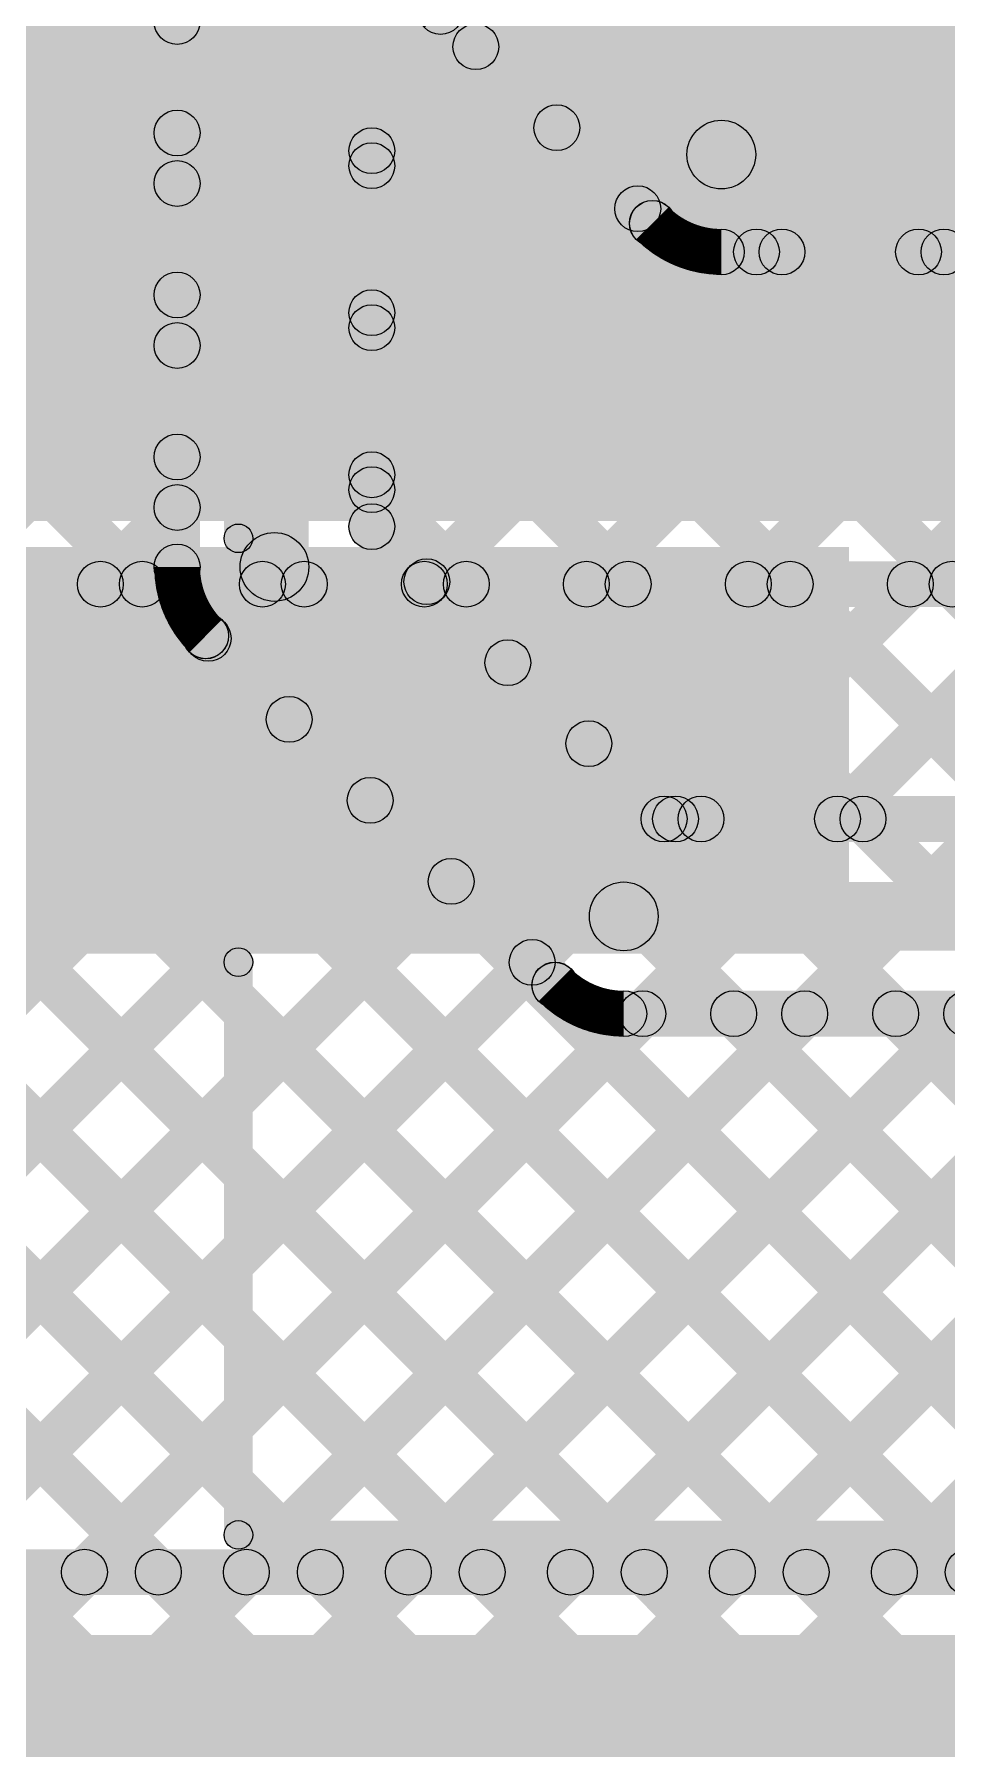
# Model space of a CAD drawing. Header units: millimetres. Extents: x -0.28 to 3.03, y -0.05 to 3.12.
# Drawn here: x 0.7001 to 0.8594, y 0.5877 to 0.887 of the extents above; entities that cross this region are included whole.
import ezdxf

# ---------------------------------------------------------------- set-up
doc = ezdxf.new("R2010")
doc.units = ezdxf.units.MM
doc.header["$MEASUREMENT"] = 0
for name, color, linetype in [('BottomLayer', 5, 'Continuous'), ('TopLayer', 1, 'Continuous'), ('TopOverlay', 2, 'Continuous'), ('TopPaste', 8, 'Continuous'), ('TopSolder', 216, 'Continuous')]:
    doc.layers.add(name, color=color, linetype=linetype)

# ---------------------------------------------------------------- blocks, each defined once
blk = doc.blocks.new('UWX1H100MCL1GB_104')
at = {"layer": 'TopLayer'}
blk.add_hatch(color=1, dxfattribs=at).paths.add_polyline_path([(0.0374, 0.0315), (0.1752, 0.0315), (0.1752, -0.0315), (0.0374, -0.0315)])
at = {"layer": 'TopOverlay'}
for points in [[(0.14, 0.1395), (0.14, 0.1345), (-0.096, 0.1345), (-0.096, 0.1395)], [(0.1375, 0.137), (0.1425, 0.137), (0.1425, 0.037), (0.1375, 0.037)], [(0.1375, -0.037), (0.1425, -0.037), (0.1425, -0.137), (0.1375, -0.137)]]:
    blk.add_hatch(color=2, dxfattribs=at).paths.add_polyline_path(points)
h = blk.add_hatch(color=2, dxfattribs=at)
edge = h.paths.add_edge_path()
edge.add_arc((0.14, 0.137), 0.0025, 0, 360)
h = blk.add_hatch(color=2, dxfattribs=at)
edge = h.paths.add_edge_path()
edge.add_arc((0.14, 0.137), 0.0025, 0, 360)
h = blk.add_hatch(color=2, dxfattribs=at)
edge = h.paths.add_edge_path()
edge.add_arc((0.14, 0.037), 0.0025, 0, 360)
h = blk.add_hatch(color=2, dxfattribs=at)
edge = h.paths.add_edge_path()
edge.add_arc((0.14, -0.037), 0.0025, 0, 360)
at = {"layer": 'TopPaste'}
blk.add_hatch(color=8, dxfattribs=at).paths.add_polyline_path([(0.0374, 0.0315), (0.1752, 0.0315), (0.1752, -0.0315), (0.0374, -0.0315)])
at = {"layer": 'TopSolder'}
blk.add_hatch(color=216, dxfattribs=at).paths.add_polyline_path([(0.0334, 0.0355), (0.1792, 0.0355), (0.1792, -0.0355), (0.0334, -0.0355)])
at = {"layer": 'TopOverlay'}
for centre in [(0.14, 0.137), (0.14, 0.137), (0.14, 0.037), (0.14, -0.037)]:
    blk.add_circle(centre, 0.0025, dxfattribs=at)

msp = doc.modelspace()

# ---------------------------------------------------------------- hatches: boundary and pattern name
at = {"layer": 'BottomLayer'}
for points in [[(0.748, 0.794), (0.736, 0.794), (0.736, 1.83968), (0.748, 1.83968)], [(0.763, 0.80104), (0.755, 0.80104), (0.755, 1.83264), (0.763, 1.83264)], [(0.729, 0.794), (0.721, 0.794), (0.721, 0.93977), (0.729, 0.93977)], [(0.52483, 0.7117), (0.51917, 0.71735), (0.72217, 0.92035), (0.72783, 0.9147)], [(0.68717, 0.90194), (0.69283, 0.9076), (0.72783, 0.8726), (0.72217, 0.86694)], [(0.77876, 0.89879), (0.78724, 0.90727), (0.82427, 0.87024), (0.81579, 0.86176)], [(0.75617, 0.88951), (0.76183, 0.89517), (0.90417, 0.75283), (0.89851, 0.74717)], [(0.52483, 0.68341), (0.51917, 0.68907), (0.72217, 0.89207), (0.72783, 0.88641)], [(0.67303, 0.8878), (0.67869, 0.89346), (0.72783, 0.84432), (0.72217, 0.83866)], [(0.76817, 0.88816), (0.77383, 0.89382), (0.81082, 0.85683), (0.80516, 0.85117)], [(0.76183, 0.86384), (0.75617, 0.8695), (0.77433, 0.88766), (0.77999, 0.882)], [(0.65889, 0.87366), (0.66455, 0.87931), (0.72783, 0.81603), (0.72217, 0.81037)], [(0.76183, 0.83556), (0.75617, 0.84122), (0.78847, 0.87352), (0.79413, 0.86786)], [(0.82003, 0.86), (0.82003, 0.872), (1.917, 0.872), (1.917, 0.86)], [(0.64475, 0.85951), (0.6504, 0.86517), (0.89425, 0.62133), (0.88859, 0.61567)], [(0.75617, 0.86123), (0.76183, 0.86688), (0.87588, 0.75283), (0.87023, 0.74717)], [(0.48537, 0.61567), (0.47972, 0.62133), (0.72217, 0.86378), (0.72783, 0.85813)], [(0.76183, 0.80727), (0.75617, 0.81293), (0.80261, 0.85937), (0.80827, 0.85372)], [(0.59969, 0.84801), (0.60534, 0.85366), (0.83768, 0.62133), (0.83202, 0.61567)], [(0.62761, 0.84837), (0.63327, 0.85402), (0.86596, 0.62133), (0.86031, 0.61567)], [(0.77144, 0.7886), (0.76578, 0.79426), (0.82335, 0.85183), (0.82901, 0.84617)], [(0.77144, 0.7886), (0.76578, 0.79426), (0.82335, 0.85183), (0.82901, 0.84617)], [(0.78558, 0.77446), (0.77993, 0.78012), (0.85164, 0.85183), (0.85729, 0.84617)], [(0.79972, 0.76032), (0.79407, 0.76597), (0.87992, 0.85183), (0.88558, 0.84617)], [(0.81486, 0.74717), (0.80921, 0.75283), (0.90821, 0.85183), (0.91386, 0.84617)], [(0.82003, 0.845), (0.82003, 0.853), (1.90179, 0.853), (1.90179, 0.845)], [(0.8278, 0.84617), (0.83345, 0.85183), (0.93245, 0.75283), (0.9268, 0.74717)], [(0.84315, 0.74717), (0.83749, 0.75283), (0.93649, 0.85183), (0.94215, 0.84617)], [(0.85608, 0.84617), (0.86174, 0.85183), (0.96074, 0.75283), (0.95508, 0.74717)], [(0.75617, 0.83294), (0.76183, 0.8386), (0.8476, 0.75283), (0.84194, 0.74717)], [(0.51366, 0.61567), (0.508, 0.62133), (0.72217, 0.8355), (0.72783, 0.82984)], [(0.59994, 0.81947), (0.6056, 0.82512), (0.80939, 0.62133), (0.80374, 0.61567)], [(0.75617, 0.80466), (0.76183, 0.81032), (0.81932, 0.75283), (0.81366, 0.74717)], [(0.54194, 0.61567), (0.53628, 0.62133), (0.72217, 0.80722), (0.72783, 0.80156)], [(0.5897, 0.80143), (0.59536, 0.80708), (0.78111, 0.62133), (0.77545, 0.61567)], [(0.53688, 0.79767), (0.54254, 0.80333), (0.72454, 0.62133), (0.71888, 0.61567)], [(0.56517, 0.79767), (0.57083, 0.80333), (0.75283, 0.62133), (0.74717, 0.61567)], [(0.75617, 0.79821), (0.76183, 0.80387), (0.81287, 0.75283), (0.80721, 0.74717)], [(0.73776, 0.78976), (0.74624, 0.79824), (0.80724, 0.73724), (0.79876, 0.72876)], [(0.57023, 0.61567), (0.56457, 0.62133), (0.7276, 0.78436), (0.73326, 0.7787)], [(0.72717, 0.77913), (0.73283, 0.78479), (0.79379, 0.72383), (0.78813, 0.71817)], [(0.59851, 0.61567), (0.59285, 0.62133), (0.74174, 0.77022), (0.7474, 0.76456)], [(0.59851, 0.61567), (0.59285, 0.62133), (0.74174, 0.77022), (0.7474, 0.76456)], [(0.62679, 0.61567), (0.62114, 0.62133), (0.75588, 0.75608), (0.76154, 0.75042)], [(0.81004, 0.746), (0.81004, 0.754), (1.085, 0.754), (1.085, 0.746)], [(0.65508, 0.61567), (0.64942, 0.62133), (0.77003, 0.74193), (0.77568, 0.73628)], [(0.803, 0.727), (0.803, 0.739), (1.12, 0.739), (1.12, 0.727)], [(0.68336, 0.61567), (0.67771, 0.62133), (0.78417, 0.72779), (0.78982, 0.72213)], [(0.71165, 0.61567), (0.70599, 0.62133), (0.80349, 0.71883), (0.80915, 0.71317)], [(0.73993, 0.61567), (0.73427, 0.62133), (0.83177, 0.71883), (0.83743, 0.71317)], [(0.76822, 0.61567), (0.76256, 0.62133), (0.86006, 0.71883), (0.86572, 0.71317)], [(0.7965, 0.61567), (0.79084, 0.62133), (0.88834, 0.71883), (0.894, 0.71317)], [(0.803, 0.712), (0.803, 0.72), (1.085, 0.72), (1.085, 0.712)], [(0.82478, 0.61567), (0.81913, 0.62133), (0.91663, 0.71883), (0.92228, 0.71317)], [(0.81937, 0.71317), (0.82503, 0.71883), (0.92253, 0.62133), (0.91687, 0.61567)], [(0.85307, 0.61567), (0.84741, 0.62133), (0.94491, 0.71883), (0.95057, 0.71317)], [(0.84766, 0.71317), (0.85332, 0.71883), (0.95082, 0.62133), (0.94516, 0.61567)], [(0.211, 0.6145), (0.211, 0.6225), (1.107, 0.6225), (1.107, 0.6145)], [(0.211, 0.5825), (0.211, 0.6075), (1.107, 0.6075), (1.107, 0.5825)]]:
    msp.add_hatch(color=5, dxfattribs=at).paths.add_polyline_path(points)
h = msp.add_hatch(color=5, dxfattribs=at)
edge = h.paths.add_edge_path()
edge.add_arc((0.725, 0.88924), 0.004, 0, 360)
h = msp.add_hatch(color=5, dxfattribs=at)
edge = h.paths.add_edge_path()
edge.add_arc((0.771, 0.89099), 0.004, 0, 360)
h = msp.add_hatch(color=5, dxfattribs=at)
edge = h.paths.add_edge_path()
edge.add_arc((0.771, 0.89099), 0.004, 0, 360)
h = msp.add_hatch(color=5, dxfattribs=at)
edge = h.paths.add_edge_path()
edge.add_arc((0.77716, 0.88483), 0.004, 0, 360)
h = msp.add_hatch(color=5, dxfattribs=at)
edge = h.paths.add_edge_path()
edge.add_arc((0.7913, 0.87069), 0.004, 0, 360)
h = msp.add_hatch(color=5, dxfattribs=at)
edge = h.paths.add_edge_path()
edge.add_arc((0.725, 0.86977), 0.004, 0, 360)
h = msp.add_hatch(color=5, dxfattribs=at)
edge = h.paths.add_edge_path()
edge.add_arc((0.82003, 0.866), 0.006, 0, 360)
h = msp.add_hatch(color=5, dxfattribs=at)
edge = h.paths.add_edge_path()
edge.add_arc((0.82003, 0.866), 0.006, 0, 360)
h = msp.add_hatch(color=5, dxfattribs=at)
edge = h.paths.add_edge_path()
edge.add_arc((0.759, 0.86667), 0.004, 0, 360)
h = msp.add_hatch(color=5, dxfattribs=at)
edge = h.paths.add_edge_path()
edge.add_arc((0.759, 0.86406), 0.004, 0, 360)
h = msp.add_hatch(color=5, dxfattribs=at)
edge = h.paths.add_edge_path()
edge.add_arc((0.725, 0.86096), 0.004, 0, 360)
h = msp.add_hatch(color=5, dxfattribs=at)
edge = h.paths.add_edge_path()
edge.add_arc((0.80544, 0.85655), 0.004, 0, 360)
h = msp.add_hatch(color=5, dxfattribs=at)
edge = h.paths.add_edge_path()
edge.add_arc((0.80799, 0.854), 0.004, 0, 360)
h = msp.add_hatch(color=5, dxfattribs=at)
edge = h.paths.add_edge_path()
edge.add_arc((0.80799, 0.854), 0.004, 0, 360)
h = msp.add_hatch(color=5, dxfattribs=at)
edge = h.paths.add_edge_path()
edge.add_arc((0.80801, 0.85398), 0.004, 0, 360)
h = msp.add_hatch(color=5, dxfattribs=at)
edge = h.paths.add_edge_path()
edge.add_arc((0.82003, 0.849), 0.004, 0, 360)
h = msp.add_hatch(color=5, dxfattribs=at)
edge = h.paths.add_edge_path()
edge.add_arc((0.82003, 0.849), 0.004, 0, 360)
h = msp.add_hatch(color=5, dxfattribs=at)
edge = h.paths.add_edge_path()
edge.add_arc((0.82003, 0.849), 0.004, 0, 360)
h = msp.add_hatch(color=5, dxfattribs=at)
edge = h.paths.add_edge_path()
edge.add_arc((0.82618, 0.849), 0.004, 0, 360)
h = msp.add_hatch(color=5, dxfattribs=at)
edge = h.paths.add_edge_path()
edge.add_arc((0.82618, 0.849), 0.004, 0, 360)
h = msp.add_hatch(color=5, dxfattribs=at)
edge = h.paths.add_edge_path()
edge.add_arc((0.83062, 0.849), 0.004, 0, 360)
h = msp.add_hatch(color=5, dxfattribs=at)
edge = h.paths.add_edge_path()
edge.add_arc((0.85447, 0.849), 0.004, 0, 360)
h = msp.add_hatch(color=5, dxfattribs=at)
edge = h.paths.add_edge_path()
edge.add_arc((0.85891, 0.849), 0.004, 0, 360)
h = msp.add_hatch(color=5, dxfattribs=at)
edge = h.paths.add_edge_path()
edge.add_arc((0.725, 0.84149), 0.004, 0, 360)
h = msp.add_hatch(color=5, dxfattribs=at)
edge = h.paths.add_edge_path()
edge.add_arc((0.759, 0.83839), 0.004, 0, 360)
h = msp.add_hatch(color=5, dxfattribs=at)
edge = h.paths.add_edge_path()
edge.add_arc((0.759, 0.83577), 0.004, 0, 360)
h = msp.add_hatch(color=5, dxfattribs=at)
edge = h.paths.add_edge_path()
edge.add_arc((0.725, 0.83267), 0.004, 0, 360)
h = msp.add_hatch(color=5, dxfattribs=at)
edge = h.paths.add_edge_path()
edge.add_arc((0.725, 0.8132), 0.004, 0, 360)
h = msp.add_hatch(color=5, dxfattribs=at)
edge = h.paths.add_edge_path()
edge.add_arc((0.759, 0.8101), 0.004, 0, 360)
h = msp.add_hatch(color=5, dxfattribs=at)
edge = h.paths.add_edge_path()
edge.add_arc((0.759, 0.80749), 0.004, 0, 360)
h = msp.add_hatch(color=5, dxfattribs=at)
edge = h.paths.add_edge_path()
edge.add_arc((0.725, 0.80439), 0.004, 0, 360)
h = msp.add_hatch(color=5, dxfattribs=at)
edge = h.paths.add_edge_path()
edge.add_arc((0.759, 0.80104), 0.004, 0, 360)
h = msp.add_hatch(color=5, dxfattribs=at)
edge = h.paths.add_edge_path()
edge.add_arc((0.759, 0.80104), 0.004, 0, 360)
h = msp.add_hatch(color=5, dxfattribs=at)
edge = h.paths.add_edge_path()
edge.add_arc((0.742, 0.794), 0.006, 0, 360)
h = msp.add_hatch(color=5, dxfattribs=at)
edge = h.paths.add_edge_path()
edge.add_arc((0.742, 0.794), 0.006, 0, 360)
h = msp.add_hatch(color=5, dxfattribs=at)
edge = h.paths.add_edge_path()
edge.add_arc((0.725, 0.794), 0.004, 0, 360)
h = msp.add_hatch(color=5, dxfattribs=at)
edge = h.paths.add_edge_path()
edge.add_arc((0.725, 0.794), 0.004, 0, 360)
h = msp.add_hatch(color=5, dxfattribs=at)
edge = h.paths.add_edge_path()
edge.add_arc((0.725, 0.794), 0.004, 0, 360)
h = msp.add_hatch(color=5, dxfattribs=at)
edge = h.paths.add_edge_path()
edge.add_arc((0.76861, 0.79143), 0.004, 0, 360)
h = msp.add_hatch(color=5, dxfattribs=at)
edge = h.paths.add_edge_path()
edge.add_arc((0.76861, 0.79143), 0.004, 0, 360)
h = msp.add_hatch(color=5, dxfattribs=at)
edge = h.paths.add_edge_path()
edge.add_arc((0.72998, 0.78198), 0.004, 0, 360)
h = msp.add_hatch(color=5, dxfattribs=at)
edge = h.paths.add_edge_path()
edge.add_arc((0.73, 0.78196), 0.004, 0, 360)
h = msp.add_hatch(color=5, dxfattribs=at)
edge = h.paths.add_edge_path()
edge.add_arc((0.73, 0.78196), 0.004, 0, 360)
h = msp.add_hatch(color=5, dxfattribs=at)
edge = h.paths.add_edge_path()
edge.add_arc((0.73043, 0.78153), 0.004, 0, 360)
h = msp.add_hatch(color=5, dxfattribs=at)
edge = h.paths.add_edge_path()
edge.add_arc((0.78275, 0.77729), 0.004, 0, 360)
h = msp.add_hatch(color=5, dxfattribs=at)
edge = h.paths.add_edge_path()
edge.add_arc((0.74457, 0.76739), 0.004, 0, 360)
h = msp.add_hatch(color=5, dxfattribs=at)
edge = h.paths.add_edge_path()
edge.add_arc((0.74457, 0.76739), 0.004, 0, 360)
h = msp.add_hatch(color=5, dxfattribs=at)
edge = h.paths.add_edge_path()
edge.add_arc((0.7969, 0.76315), 0.004, 0, 360)
h = msp.add_hatch(color=5, dxfattribs=at)
edge = h.paths.add_edge_path()
edge.add_arc((0.75871, 0.75325), 0.004, 0, 360)
h = msp.add_hatch(color=5, dxfattribs=at)
edge = h.paths.add_edge_path()
edge.add_arc((0.81004, 0.75), 0.004, 0, 360)
h = msp.add_hatch(color=5, dxfattribs=at)
edge = h.paths.add_edge_path()
edge.add_arc((0.81004, 0.75), 0.004, 0, 360)
h = msp.add_hatch(color=5, dxfattribs=at)
edge = h.paths.add_edge_path()
edge.add_arc((0.81203, 0.75), 0.004, 0, 360)
h = msp.add_hatch(color=5, dxfattribs=at)
edge = h.paths.add_edge_path()
edge.add_arc((0.81649, 0.75), 0.004, 0, 360)
h = msp.add_hatch(color=5, dxfattribs=at)
edge = h.paths.add_edge_path()
edge.add_arc((0.84032, 0.75), 0.004, 0, 360)
h = msp.add_hatch(color=5, dxfattribs=at)
edge = h.paths.add_edge_path()
edge.add_arc((0.84477, 0.75), 0.004, 0, 360)
h = msp.add_hatch(color=5, dxfattribs=at)
edge = h.paths.add_edge_path()
edge.add_arc((0.77285, 0.7391), 0.004, 0, 360)
h = msp.add_hatch(color=5, dxfattribs=at)
edge = h.paths.add_edge_path()
edge.add_arc((0.803, 0.733), 0.006, 0, 360)
h = msp.add_hatch(color=5, dxfattribs=at)
edge = h.paths.add_edge_path()
edge.add_arc((0.803, 0.733), 0.006, 0, 360)
h = msp.add_hatch(color=5, dxfattribs=at)
edge = h.paths.add_edge_path()
edge.add_arc((0.787, 0.72496), 0.004, 0, 360)
h = msp.add_hatch(color=5, dxfattribs=at)
edge = h.paths.add_edge_path()
edge.add_arc((0.79096, 0.721), 0.004, 0, 360)
h = msp.add_hatch(color=5, dxfattribs=at)
edge = h.paths.add_edge_path()
edge.add_arc((0.79096, 0.721), 0.004, 0, 360)
h = msp.add_hatch(color=5, dxfattribs=at)
edge = h.paths.add_edge_path()
edge.add_arc((0.79098, 0.72098), 0.004, 0, 360)
h = msp.add_hatch(color=5, dxfattribs=at)
edge = h.paths.add_edge_path()
edge.add_arc((0.803, 0.716), 0.004, 0, 360)
h = msp.add_hatch(color=5, dxfattribs=at)
edge = h.paths.add_edge_path()
edge.add_arc((0.803, 0.716), 0.004, 0, 360)
h = msp.add_hatch(color=5, dxfattribs=at)
edge = h.paths.add_edge_path()
edge.add_arc((0.803, 0.716), 0.004, 0, 360)
h = msp.add_hatch(color=5, dxfattribs=at)
edge = h.paths.add_edge_path()
edge.add_arc((0.80632, 0.716), 0.004, 0, 360)
h = msp.add_hatch(color=5, dxfattribs=at)
edge = h.paths.add_edge_path()
edge.add_arc((0.8222, 0.716), 0.004, 0, 360)
h = msp.add_hatch(color=5, dxfattribs=at)
edge = h.paths.add_edge_path()
edge.add_arc((0.8346, 0.716), 0.004, 0, 360)
h = msp.add_hatch(color=5, dxfattribs=at)
edge = h.paths.add_edge_path()
edge.add_arc((0.85049, 0.716), 0.004, 0, 360)
h = msp.add_hatch(color=5, dxfattribs=at)
edge = h.paths.add_edge_path()
edge.add_arc((0.86289, 0.716), 0.004, 0, 360)
h = msp.add_hatch(color=5, dxfattribs=at)
edge = h.paths.add_edge_path()
edge.add_arc((0.70882, 0.6185), 0.004, 0, 360)
h = msp.add_hatch(color=5, dxfattribs=at)
edge = h.paths.add_edge_path()
edge.add_arc((0.72171, 0.6185), 0.004, 0, 360)
h = msp.add_hatch(color=5, dxfattribs=at)
edge = h.paths.add_edge_path()
edge.add_arc((0.7371, 0.6185), 0.004, 0, 360)
h = msp.add_hatch(color=5, dxfattribs=at)
edge = h.paths.add_edge_path()
edge.add_arc((0.75, 0.6185), 0.004, 0, 360)
h = msp.add_hatch(color=5, dxfattribs=at)
edge = h.paths.add_edge_path()
edge.add_arc((0.76539, 0.6185), 0.004, 0, 360)
h = msp.add_hatch(color=5, dxfattribs=at)
edge = h.paths.add_edge_path()
edge.add_arc((0.77828, 0.6185), 0.004, 0, 360)
h = msp.add_hatch(color=5, dxfattribs=at)
edge = h.paths.add_edge_path()
edge.add_arc((0.79367, 0.6185), 0.004, 0, 360)
h = msp.add_hatch(color=5, dxfattribs=at)
edge = h.paths.add_edge_path()
edge.add_arc((0.80657, 0.6185), 0.004, 0, 360)
h = msp.add_hatch(color=5, dxfattribs=at)
edge = h.paths.add_edge_path()
edge.add_arc((0.82196, 0.6185), 0.004, 0, 360)
h = msp.add_hatch(color=5, dxfattribs=at)
edge = h.paths.add_edge_path()
edge.add_arc((0.83485, 0.6185), 0.004, 0, 360)
h = msp.add_hatch(color=5, dxfattribs=at)
edge = h.paths.add_edge_path()
edge.add_arc((0.85024, 0.6185), 0.004, 0, 360)
h = msp.add_hatch(color=5, dxfattribs=at)
edge = h.paths.add_edge_path()
edge.add_arc((0.86313, 0.6185), 0.004, 0, 360)
at = {"layer": 'TopLayer'}
for points in [[(0.535, 0.802), (1.197, 0.802), (1.197, 0.959), (0.535, 0.959)], [(0.37144, 0.44517), (0.36578, 0.45083), (0.70878, 0.79383), (0.71444, 0.78817)], [(0.39973, 0.44517), (0.39407, 0.45083), (0.73707, 0.79383), (0.74273, 0.78817)], [(0.42801, 0.44517), (0.42235, 0.45083), (0.76535, 0.79383), (0.77101, 0.78817)], [(0.45629, 0.44517), (0.45064, 0.45083), (0.79364, 0.79383), (0.79929, 0.78817)], [(0.45629, 0.44517), (0.45064, 0.45083), (0.79364, 0.79383), (0.79929, 0.78817)], [(0.48183, 0.44242), (0.47617, 0.44808), (0.82192, 0.79383), (0.82758, 0.78817)], [(0.54638, 0.78817), (0.55204, 0.79383), (0.88133, 0.46454), (0.87568, 0.45888)], [(0.56686, 0.49917), (0.56121, 0.50483), (0.85021, 0.79383), (0.85586, 0.78817)], [(0.57467, 0.78817), (0.58033, 0.79383), (0.88133, 0.49282), (0.87568, 0.48716)], [(0.59515, 0.49917), (0.58949, 0.50483), (0.87849, 0.79383), (0.88415, 0.78817)], [(0.65026, 0.787), (0.65026, 0.795), (0.895, 0.795), (0.895, 0.787)], [(0.65952, 0.78817), (0.66518, 0.79383), (0.91083, 0.54818), (0.90517, 0.54252)], [(0.68781, 0.78817), (0.69346, 0.79383), (0.91912, 0.56817), (0.91347, 0.56251)], [(0.71609, 0.78817), (0.72175, 0.79383), (0.93515, 0.58043), (0.92949, 0.57477)], [(0.74437, 0.78817), (0.75003, 0.79383), (0.96303, 0.58083), (0.95737, 0.57517)], [(0.77266, 0.78817), (0.77832, 0.79383), (0.99132, 0.58083), (0.98566, 0.57517)], [(0.80094, 0.78817), (0.8066, 0.79383), (1.0196, 0.58083), (1.01394, 0.57517)], [(0.82923, 0.78817), (0.83488, 0.79383), (0.89783, 0.73088), (0.89217, 0.72523)], [(0.85751, 0.78817), (0.86317, 0.79383), (0.89783, 0.75917), (0.89217, 0.75351)], [(0.60595, 0.78517), (0.61161, 0.79083), (0.88411, 0.51832), (0.87846, 0.51267)], [(0.63424, 0.78517), (0.63989, 0.79083), (0.91083, 0.51989), (0.90517, 0.51424)], [(0.62343, 0.49917), (0.61777, 0.50483), (0.89217, 0.77923), (0.89783, 0.77357)], [(0.54117, 0.7651), (0.54683, 0.77076), (0.88133, 0.43625), (0.87568, 0.4306)], [(0.65172, 0.49917), (0.64606, 0.50483), (0.89217, 0.75094), (0.89783, 0.74528)], [(0.54117, 0.73682), (0.54683, 0.74247), (1.23617, 0.05313), (1.23052, 0.04747)], [(0.68, 0.49917), (0.67434, 0.50483), (0.89927, 0.72976), (0.90493, 0.7241)], [(0.70828, 0.49917), (0.70263, 0.50483), (0.92013, 0.72233), (0.92579, 0.71668)], [(0.73657, 0.49917), (0.73091, 0.50483), (0.94842, 0.72233), (0.95407, 0.71668)], [(0.7413, 0.47562), (0.73564, 0.48128), (0.9767, 0.72233), (0.98236, 0.71668)]]:
    msp.add_hatch(color=1, dxfattribs=at).paths.add_polyline_path(points)
h = msp.add_hatch(color=1, dxfattribs=at)
edge = h.paths.add_edge_path()
edge.add_arc((0.71161, 0.791), 0.004, 0, 360)
h = msp.add_hatch(color=1, dxfattribs=at)
edge = h.paths.add_edge_path()
edge.add_arc((0.71892, 0.791), 0.004, 0, 360)
h = msp.add_hatch(color=1, dxfattribs=at)
edge = h.paths.add_edge_path()
edge.add_arc((0.7399, 0.791), 0.004, 0, 360)
h = msp.add_hatch(color=1, dxfattribs=at)
edge = h.paths.add_edge_path()
edge.add_arc((0.7472, 0.791), 0.004, 0, 360)
h = msp.add_hatch(color=1, dxfattribs=at)
edge = h.paths.add_edge_path()
edge.add_arc((0.76818, 0.791), 0.004, 0, 360)
h = msp.add_hatch(color=1, dxfattribs=at)
edge = h.paths.add_edge_path()
edge.add_arc((0.77549, 0.791), 0.004, 0, 360)
h = msp.add_hatch(color=1, dxfattribs=at)
edge = h.paths.add_edge_path()
edge.add_arc((0.79647, 0.791), 0.004, 0, 360)
h = msp.add_hatch(color=1, dxfattribs=at)
edge = h.paths.add_edge_path()
edge.add_arc((0.79647, 0.791), 0.004, 0, 360)
h = msp.add_hatch(color=1, dxfattribs=at)
edge = h.paths.add_edge_path()
edge.add_arc((0.80377, 0.791), 0.004, 0, 360)
h = msp.add_hatch(color=1, dxfattribs=at)
edge = h.paths.add_edge_path()
edge.add_arc((0.82475, 0.791), 0.004, 0, 360)
h = msp.add_hatch(color=1, dxfattribs=at)
edge = h.paths.add_edge_path()
edge.add_arc((0.83206, 0.791), 0.004, 0, 360)
h = msp.add_hatch(color=1, dxfattribs=at)
edge = h.paths.add_edge_path()
edge.add_arc((0.85303, 0.791), 0.004, 0, 360)
h = msp.add_hatch(color=1, dxfattribs=at)
edge = h.paths.add_edge_path()
edge.add_arc((0.86034, 0.791), 0.004, 0, 360)

# ---------------------------------------------------------------- linework, layer by layer
at = {"layer": 'BottomLayer', "const_width": 0.008}
for points in [[(0.771, 0.89099, -0.199327), (0.766, 0.90303)], [(0.82003, 0.849, -0.199327), (0.80799, 0.854)], [(0.82003, 0.849, -0.198912), (0.80801, 0.85398)], [(0.72998, 0.78198, -0.198912), (0.725, 0.794)], [(0.73, 0.78196, -0.199327), (0.725, 0.794)], [(0.803, 0.716, -0.199327), (0.79096, 0.721)], [(0.803, 0.716, -0.198912), (0.79098, 0.72098)]]:
    msp.add_lwpolyline(points, format="xyb", dxfattribs=at)
at = {"layer": 'BottomLayer'}
for centre, radius in [((0.725, 0.88924), 0.004), ((0.771, 0.89099), 0.004), ((0.771, 0.89099), 0.004), ((0.77716, 0.88483), 0.004), ((0.7913, 0.87069), 0.004), ((0.725, 0.86977), 0.004), ((0.82003, 0.866), 0.006), ((0.82003, 0.866), 0.006), ((0.759, 0.86667), 0.004), ((0.759, 0.86406), 0.004), ((0.725, 0.86096), 0.004), ((0.80544, 0.85655), 0.004), ((0.80799, 0.854), 0.004), ((0.80799, 0.854), 0.004), ((0.80801, 0.85398), 0.004), ((0.82003, 0.849), 0.004), ((0.82003, 0.849), 0.004), ((0.82003, 0.849), 0.004), ((0.82618, 0.849), 0.004), ((0.82618, 0.849), 0.004), ((0.83062, 0.849), 0.004), ((0.85447, 0.849), 0.004), ((0.85891, 0.849), 0.004), ((0.725, 0.84149), 0.004), ((0.759, 0.83839), 0.004), ((0.759, 0.83577), 0.004), ((0.725, 0.83267), 0.004), ((0.725, 0.8132), 0.004), ((0.759, 0.8101), 0.004), ((0.759, 0.80749), 0.004), ((0.725, 0.80439), 0.004), ((0.759, 0.80104), 0.004), ((0.759, 0.80104), 0.004), ((0.742, 0.794), 0.006), ((0.742, 0.794), 0.006), ((0.725, 0.794), 0.004), ((0.725, 0.794), 0.004), ((0.725, 0.794), 0.004), ((0.76861, 0.79143), 0.004), ((0.76861, 0.79143), 0.004), ((0.72998, 0.78198), 0.004), ((0.73, 0.78196), 0.004), ((0.73, 0.78196), 0.004), ((0.73043, 0.78153), 0.004), ((0.78275, 0.77729), 0.004), ((0.74457, 0.76739), 0.004), ((0.74457, 0.76739), 0.004), ((0.7969, 0.76315), 0.004), ((0.75871, 0.75325), 0.004), ((0.81004, 0.75), 0.004), ((0.81004, 0.75), 0.004), ((0.81203, 0.75), 0.004), ((0.81649, 0.75), 0.004), ((0.84032, 0.75), 0.004), ((0.84477, 0.75), 0.004), ((0.77285, 0.7391), 0.004), ((0.803, 0.733), 0.006), ((0.803, 0.733), 0.006), ((0.787, 0.72496), 0.004), ((0.79096, 0.721), 0.004), ((0.79096, 0.721), 0.004), ((0.79098, 0.72098), 0.004), ((0.803, 0.716), 0.004), ((0.803, 0.716), 0.004), ((0.803, 0.716), 0.004), ((0.80632, 0.716), 0.004), ((0.8222, 0.716), 0.004), ((0.8346, 0.716), 0.004), ((0.85049, 0.716), 0.004), ((0.86289, 0.716), 0.004), ((0.70882, 0.6185), 0.004), ((0.72171, 0.6185), 0.004), ((0.7371, 0.6185), 0.004), ((0.75, 0.6185), 0.004), ((0.76539, 0.6185), 0.004), ((0.77828, 0.6185), 0.004), ((0.79367, 0.6185), 0.004), ((0.80657, 0.6185), 0.004), ((0.82196, 0.6185), 0.004), ((0.83485, 0.6185), 0.004), ((0.85024, 0.6185), 0.004), ((0.86313, 0.6185), 0.004)]:
    msp.add_circle(centre, radius, dxfattribs=at)
at = {"layer": 'TopLayer'}
for centre in [(0.71161, 0.791), (0.71892, 0.791), (0.7399, 0.791), (0.7472, 0.791), (0.76818, 0.791), (0.77549, 0.791), (0.79647, 0.791), (0.79647, 0.791), (0.80377, 0.791), (0.82475, 0.791), (0.83206, 0.791), (0.85303, 0.791), (0.86034, 0.791)]:
    msp.add_circle(centre, 0.004, dxfattribs=at)

# ---------------------------------------------------------------- block references
at = {"rotation": 180}
msp.add_blockref('UWX1H100MCL1GB_104', (0.8757, 0.762), dxfattribs=at)

doc.saveas('drawing.dxf')
